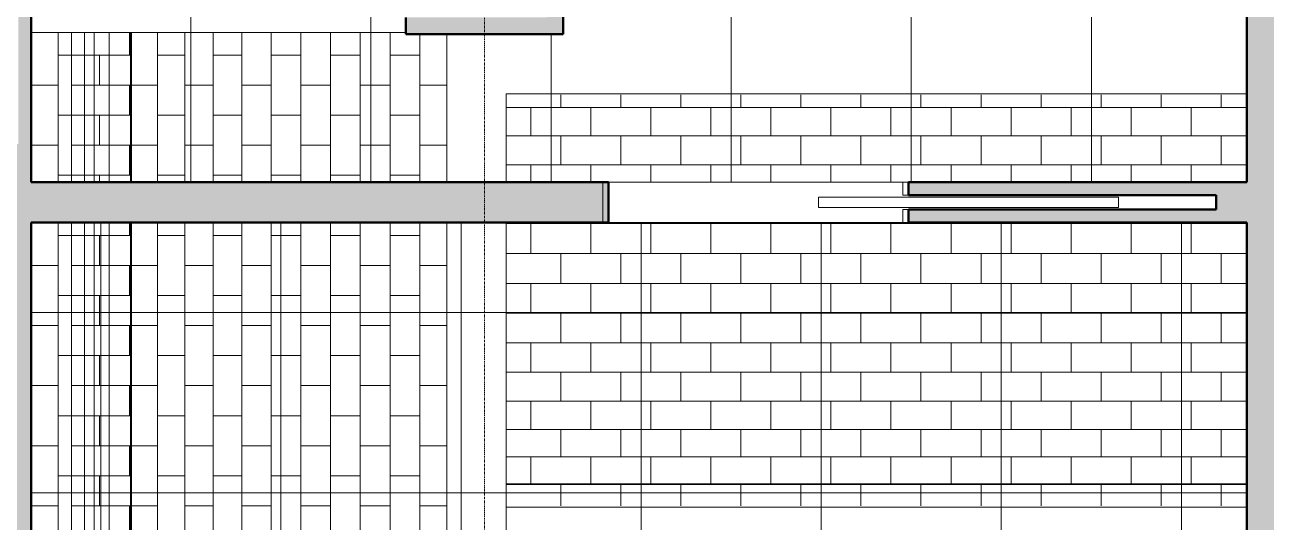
# Model space of a CAD drawing. Header units: inches. Extents: x -956 to 966, y -1111 to 895.
# Drawn here: x 553.9 to 719.3, y 199.4 to 265.6 of the extents above; entities that cross this region are included whole.
import ezdxf

# ---------------------------------------------------------------- set-up
doc = ezdxf.new("R2010")
doc.units = ezdxf.units.IN
doc.header["$MEASUREMENT"] = 0
doc.linetypes.add('Grid Line 1_4_', pattern=[0.4375, 0.25, -0.0625, 0.0625, -0.0625])
for name, color, linetype, lineweight in [('A-CLNG', 13, 'Continuous', 13), ('A-CLNG-PATT', 13, 'Continuous', 13), ('A-DOOR', 31, 'Continuous', 13), ('A-DOOR-FRAM', 31, 'Continuous', 20), ('A-WALL-PATT', 111, 'Continuous', 13), ('I-WALL', 2, 'Continuous', 13), ('S-GRID', 1, 'Continuous', 9)]:
    doc.layers.add(name, color=color, linetype=linetype, lineweight=lineweight)

# ---------------------------------------------------------------- blocks, each defined once
blk = doc.blocks.new('Single-Pocket - 40_ x 96_-4614891-7TH FLOOR TELECOM OVERHEAD ROUTING PLAN')
at = {"layer": 'A-DOOR', "color": 53, "lineweight": 20}
for p, q in [((-48, 0.69), (-48, -0.69)), ((-8, 0.69), (-48, 0.69)), ((-8, -0.69), (-8, 0.69)), ((-48, -0.69), (-8, -0.69))]:
    blk.add_line(p, q, dxfattribs=at)
at = {"layer": 'A-DOOR-FRAM', "color": 53}
for p, q in [((-20.04, 0.96), (-20.04, 2.69)), ((-20.04, 2.69), (-19.25, 2.69)), ((-19.25, 2.69), (-19.25, 0.96)), ((20, -2.69), (20, 2.69)), ((20, 2.69), (20.75, 2.69)), ((20.75, 2.69), (20.75, -2.69)), ((-19.25, 0.96), (-20.04, 0.96)), ((-20, -2.69), (-20, -0.96)), ((-20, -0.96), (-19.25, -0.96)), ((-19.25, -0.96), (-19.25, -2.69)), ((-19.25, -2.69), (-20, -2.69)), ((20.75, -2.69), (20, -2.69))]:
    blk.add_line(p, q, dxfattribs=at)
blk = doc.blocks.new('Single-Pocket - 40_ x 96_-4614898-7TH FLOOR TELECOM OVERHEAD ROUTING PLAN')
at = {"layer": 'A-DOOR', "color": 53, "lineweight": 20}
for p, q in [((-48, 0.69), (-48, -0.69)), ((-8, 0.69), (-48, 0.69)), ((-8, -0.69), (-8, 0.69)), ((-48, -0.69), (-8, -0.69))]:
    blk.add_line(p, q, dxfattribs=at)
at = {"layer": 'A-DOOR-FRAM', "color": 53}
for p, q in [((-20.04, 0.96), (-20.04, 2.69)), ((-20.04, 2.69), (-19.25, 2.69)), ((-19.25, 2.69), (-19.25, 0.96)), ((20, -2.69), (20, 2.69)), ((20, 2.69), (20.75, 2.69)), ((20.75, 2.69), (20.75, -2.69)), ((-19.25, 0.96), (-20.04, 0.96)), ((-20, -2.69), (-20, -0.96)), ((-20, -0.96), (-19.25, -0.96)), ((-19.25, -0.96), (-19.25, -2.69)), ((-19.25, -2.69), (-20, -2.69)), ((20.75, -2.69), (20, -2.69))]:
    blk.add_line(p, q, dxfattribs=at)
blk = doc.blocks.new('FP_1_65-7TH FLOOR TELECOM OVERHEAD ROUTING PLAN')
at = {"layer": 'A-CLNG-PATT', "color": 50}
for p, q in [((580.02, 244.69), (580.02, 264.63)), ((583.58, 244.69), (583.58, 264.63)), ((587.24, 244.69), (587.24, 264.63)), ((591, 244.69), (591, 264.63)), ((594.84, 244.69), (594.84, 264.63)), ((598.74, 244.69), (598.74, 264.63)), ((602.68, 244.69), (602.68, 264.63)), ((606.65, 244.69), (606.65, 264.63)), ((610.63, 244.69), (610.63, 264.63)), ((614.6, 244.69), (614.6, 264.63)), ((618.55, 244.69), (618.55, 264.38)), ((577.3, 261.61), (580.02, 261.61)), ((583.58, 261.61), (587.24, 261.61)), ((591, 261.61), (594.84, 261.61)), ((598.74, 261.61), (602.68, 261.61)), ((606.65, 261.61), (610.63, 261.61)), ((614.6, 261.61), (618.55, 261.61)), ((580.02, 257.61), (580.15, 257.61)), ((580.15, 257.61), (583.58, 257.61)), ((587.24, 257.61), (591, 257.61)), ((594.84, 257.61), (598.74, 257.61)), ((602.68, 257.61), (606.65, 257.61)), ((610.63, 257.61), (614.6, 257.61)), ((618.55, 257.61), (622.09, 257.61)), ((577.3, 253.61), (580.02, 253.61)), ((583.58, 253.61), (587.24, 253.61)), ((591, 253.61), (594.84, 253.61)), ((598.74, 253.61), (602.68, 253.61)), ((606.65, 253.61), (610.63, 253.61)), ((614.6, 253.61), (618.55, 253.61)), ((580.02, 249.61), (580.15, 249.61)), ((580.15, 249.61), (583.58, 249.61)), ((587.24, 249.61), (591, 249.61)), ((594.84, 249.61), (598.74, 249.61)), ((602.68, 249.61), (606.65, 249.61)), ((610.63, 249.61), (614.6, 249.61)), ((618.55, 249.61), (622.09, 249.61)), ((577.3, 245.61), (580.02, 245.61)), ((583.58, 245.61), (587.24, 245.61)), ((591, 245.61), (594.84, 245.61)), ((598.74, 245.61), (602.68, 245.61)), ((606.65, 245.61), (610.63, 245.61)), ((614.6, 245.61), (618.55, 245.61)), ((580.02, 85.99), (580.02, 239.32)), ((583.58, 85.99), (583.58, 239.32)), ((587.24, 85.99), (587.24, 239.32)), ((591, 85.99), (591, 239.32)), ((594.84, 85.99), (594.84, 239.32)), ((598.74, 191.6), (598.74, 239.32)), ((602.68, 85.99), (602.68, 239.32)), ((606.65, 85.99), (606.65, 239.32)), ((610.63, 85.99), (610.63, 239.32)), ((614.6, 47.38), (614.6, 239.32)), ((618.55, 47.38), (618.55, 239.32)), ((577.3, 237.61), (580.02, 237.61)), ((583.58, 237.61), (587.24, 237.61)), ((591, 237.61), (594.84, 237.61)), ((598.74, 237.61), (602.68, 237.61)), ((606.65, 237.61), (610.63, 237.61)), ((614.6, 237.61), (618.55, 237.61)), ((580.02, 233.61), (580.15, 233.61)), ((580.15, 233.61), (583.58, 233.61)), ((587.24, 233.61), (591, 233.61)), ((594.84, 233.61), (598.74, 233.61)), ((602.68, 233.61), (606.65, 233.61)), ((610.63, 233.61), (614.6, 233.61)), ((618.55, 233.61), (622.09, 233.61)), ((577.3, 229.61), (580.02, 229.61)), ((583.58, 229.61), (587.24, 229.61)), ((591, 229.61), (594.84, 229.61)), ((598.74, 229.61), (602.68, 229.61)), ((606.65, 229.61), (610.63, 229.61)), ((614.6, 229.61), (618.55, 229.61)), ((580.02, 225.61), (580.15, 225.61)), ((580.15, 225.61), (583.58, 225.61)), ((587.24, 225.61), (591, 225.61)), ((594.84, 225.61), (598.74, 225.61)), ((602.68, 225.61), (606.65, 225.61)), ((610.63, 225.61), (614.6, 225.61)), ((618.55, 225.61), (622.09, 225.61)), ((577.3, 221.61), (580.02, 221.61)), ((583.58, 221.61), (587.24, 221.61)), ((591, 221.61), (594.84, 221.61)), ((598.74, 221.61), (602.68, 221.61)), ((606.65, 221.61), (610.63, 221.61)), ((614.6, 221.61), (618.55, 221.61)), ((580.02, 217.61), (580.15, 217.61)), ((580.15, 217.61), (583.58, 217.61)), ((587.24, 217.61), (591, 217.61)), ((594.84, 217.61), (598.74, 217.61)), ((602.68, 217.61), (606.65, 217.61)), ((610.63, 217.61), (614.6, 217.61)), ((618.55, 217.61), (622.09, 217.61)), ((577.3, 213.61), (580.02, 213.61)), ((583.58, 213.61), (587.24, 213.61)), ((591, 213.61), (594.84, 213.61)), ((598.74, 213.61), (602.68, 213.61)), ((606.65, 213.61), (610.63, 213.61)), ((614.6, 213.61), (618.55, 213.61)), ((580.02, 209.61), (580.15, 209.61)), ((580.15, 209.61), (583.58, 209.61)), ((587.24, 209.61), (591, 209.61)), ((594.84, 209.61), (598.74, 209.61)), ((602.68, 209.61), (606.65, 209.61)), ((610.63, 209.61), (614.6, 209.61)), ((618.55, 209.61), (622.09, 209.61)), ((577.3, 205.61), (580.02, 205.61)), ((583.58, 205.61), (587.24, 205.61)), ((591, 205.61), (594.84, 205.61)), ((598.74, 205.61), (602.68, 205.61)), ((606.65, 205.61), (610.63, 205.61)), ((614.6, 205.61), (618.55, 205.61)), ((580.02, 201.61), (580.15, 201.61)), ((580.15, 201.61), (583.58, 201.61)), ((587.24, 201.61), (591, 201.61)), ((594.84, 201.61), (598.74, 201.61)), ((602.68, 201.61), (606.65, 201.61)), ((610.63, 201.61), (614.6, 201.61)), ((618.55, 201.61), (622.09, 201.61))]:
    blk.add_line(p, q, dxfattribs=at)
blk = doc.blocks.new('FP_1_72-7TH FLOOR TELECOM OVERHEAD ROUTING PLAN')
at = {"layer": 'A-CLNG-PATT', "color": 50}
for p, q in [((570.37, 244.69), (570.37, 264.63)), ((573.87, 244.69), (573.87, 264.63)), ((570.37, 261.61), (572.15, 261.61)), ((572.15, 261.61), (573.87, 261.61)), ((566.78, 257.61), (570.37, 257.61)), ((573.87, 257.61), (574.99, 257.61)), ((570.37, 253.61), (572.15, 253.61)), ((572.15, 253.61), (573.87, 253.61)), ((566.78, 249.61), (570.37, 249.61)), ((573.87, 249.61), (574.99, 249.61)), ((570.37, 245.61), (572.15, 245.61)), ((572.15, 245.61), (573.87, 245.61)), ((570.37, 85.99), (570.37, 239.32)), ((573.87, 85.99), (573.87, 239.32)), ((570.37, 237.61), (572.15, 237.61)), ((572.15, 237.61), (573.87, 237.61)), ((566.78, 233.61), (570.37, 233.61)), ((573.87, 233.61), (574.99, 233.61)), ((570.37, 229.61), (572.15, 229.61)), ((572.15, 229.61), (573.87, 229.61)), ((566.78, 225.61), (570.37, 225.61)), ((573.87, 225.61), (574.99, 225.61)), ((570.37, 221.61), (572.15, 221.61)), ((572.15, 221.61), (573.87, 221.61)), ((566.78, 217.61), (570.37, 217.61)), ((573.87, 217.61), (574.99, 217.61)), ((570.37, 213.61), (572.15, 213.61)), ((572.15, 213.61), (573.87, 213.61)), ((566.78, 209.61), (570.37, 209.61)), ((573.87, 209.61), (574.99, 209.61)), ((570.37, 205.61), (572.15, 205.61)), ((572.15, 205.61), (573.87, 205.61)), ((566.78, 201.61), (570.37, 201.61)), ((573.87, 201.61), (574.99, 201.61))]:
    blk.add_line(p, q, dxfattribs=at)
blk = doc.blocks.new('7th Floor Vault3 - 7th Floor Vault-3165199-7TH FLOOR TELECOM OVERHEAD ROUTING PLAN')
at = {"layer": 'A-CLNG-PATT'}
h = blk.add_hatch(dxfattribs=at)
h.set_pattern_fill('FP1_27', color=253, style=0, pattern_type=2)
h.set_pattern_definition([(0, (-28.123, -146.389), (0, -4), []), (270, (-28.123, -146.389), (-4, -4), [4, -4])])
h.paths.add_polyline_path([(572.15, -223.24), (580.15, -223.24), (580.15, -221.49), (572.15, -221.49)], flags=0)
h.paths.add_polyline_path([(580.15, -217.24), (580.15, -53.24), (572.15, -53.24), (572.15, -217.24), (578.96, -217.24)], flags=0)
h.paths.add_polyline_path([(572.15, -48.37), (580.15, -48.37), (580.15, 42.01), (574.43, 42.01), (574.43, 12.01), (572.15, 12.01), (572.15, -44.56)], flags=0)
h.paths.add_polyline_path([(580.15, 47.38), (580.15, 79.99), (572.15, 79.99), (572.15, 47.38), (578.96, 47.38)], flags=0)
h.paths.add_polyline_path([(572.15, 85.99), (580.15, 85.99), (580.15, 239.32), (572.15, 239.32), (572.15, 113.86)], flags=0)
h.paths.add_polyline_path([(572.15, 244.69), (580.15, 244.69), (580.15, 264.63), (572.15, 264.63), (572.15, 248.36)], flags=0)
at = {"layer": 'A-CLNG', "color": 10, "lineweight": 9}
for p, q in [((572.15, 264.63), (566.78, 264.63)), ((572.17, 264.63), (566.8, 264.63)), ((575.15, 264.63), (572.15, 264.63)), ((580.15, 264.63), (572.15, 264.63)), ((572.15, 244.69), (572.15, 264.63)), ((572.15, 264.63), (575.15, 264.63)), ((572.15, 244.69), (572.15, 264.63)), ((575.15, 264.63), (572.17, 264.63)), ((577.15, 264.63), (575.15, 264.63)), ((575.15, 264.63), (575.15, 244.69)), ((580.15, 264.63), (577.15, 264.63)), ((577.15, 264.63), (580.12, 264.63)), ((577.15, 264.63), (580.15, 264.63)), ((577.15, 244.69), (577.15, 264.63)), ((580.12, 264.63), (616.69, 264.63)), ((616.68, 264.63), (580.15, 264.63)), ((580.15, 244.69), (580.15, 264.63)), ((580.15, 244.69), (580.15, 264.63)), ((622.15, 264.38), (622.15, 244.69)), ((622.15, 244.69), (622.15, 264.38)), ((572.15, 85.99), (572.15, 239.32)), ((572.15, 85.99), (572.15, 239.32)), ((575.15, 239.32), (575.15, 85.99)), ((577.15, 85.99), (577.15, 239.32)), ((580.15, 85.99), (580.15, 239.32)), ((580.15, 85.99), (580.15, 239.32)), ((622.15, 239.32), (622.15, 47.38)), ((622.15, 47.38), (622.15, 239.32))]:
    blk.add_line(p, q, dxfattribs=at)
at = {"layer": 'A-CLNG', "color": 9, "lineweight": 9}
for name in ['FP_1_65-7TH FLOOR TELECOM OVERHEAD ROUTING PLAN', 'FP_1_72-7TH FLOOR TELECOM OVERHEAD ROUTING PLAN']:
    blk.add_blockref(name, (0, 0), dxfattribs=at)
blk = doc.blocks.new('FP_1_77-7TH FLOOR TELECOM OVERHEAD ROUTING PLAN')
at = {"layer": 'A-CLNG-PATT', "color": 50}
for p, q in [((625.34, 256.33), (625.34, 254.65)), ((633.34, 256.33), (633.34, 254.65)), ((641.34, 256.33), (641.34, 254.65)), ((649.34, 256.33), (649.34, 254.65)), ((657.34, 256.33), (657.34, 254.65)), ((665.34, 256.33), (665.34, 254.65)), ((673.34, 256.33), (673.34, 254.65)), ((681.34, 256.33), (681.34, 254.65)), ((689.34, 256.33), (689.34, 254.65)), ((697.34, 256.33), (697.34, 254.65)), ((705.34, 256.33), (705.34, 254.65)), ((713.34, 256.33), (713.34, 254.65)), ((618.05, 254.65), (716.77, 254.65)), ((621.34, 254.65), (621.34, 250.87)), ((629.34, 254.65), (629.34, 250.87)), ((637.34, 254.65), (637.34, 250.87)), ((645.34, 254.65), (645.34, 250.87)), ((653.34, 254.65), (653.34, 250.87)), ((661.34, 254.65), (661.34, 250.87)), ((669.34, 254.65), (669.34, 250.87)), ((677.34, 254.65), (677.34, 250.87)), ((685.34, 254.65), (685.34, 250.87)), ((693.34, 254.65), (693.34, 250.87)), ((701.34, 254.65), (701.34, 250.87)), ((709.34, 254.65), (709.34, 250.87)), ((618.05, 250.87), (716.77, 250.87)), ((625.34, 250.87), (625.34, 247.02)), ((633.34, 250.87), (633.34, 247.02)), ((641.34, 250.87), (641.34, 247.02)), ((649.34, 250.87), (649.34, 247.02)), ((657.34, 250.87), (657.34, 247.02)), ((665.34, 250.87), (665.34, 247.02)), ((673.34, 250.87), (673.34, 247.02)), ((681.34, 250.87), (681.34, 247.02)), ((689.34, 250.87), (689.34, 247.02)), ((697.34, 250.87), (697.34, 247.02)), ((705.34, 250.87), (705.34, 247.02)), ((713.34, 250.87), (713.34, 247.06)), ((618.05, 247.02), (715.43, 247.02)), ((621.34, 247.02), (621.34, 244.69)), ((629.34, 247.02), (629.34, 244.69)), ((637.34, 247.02), (637.34, 244.69)), ((645.34, 247.02), (645.34, 244.69)), ((653.34, 247.02), (653.34, 244.69)), ((661.34, 247.02), (661.34, 244.69)), ((669.34, 247.02), (669.34, 244.69)), ((677.34, 247.02), (677.34, 244.69)), ((685.34, 247.02), (685.34, 244.69)), ((693.34, 247.02), (693.34, 244.69)), ((701.34, 247.02), (701.34, 244.69)), ((709.34, 247.02), (709.34, 244.69)), ((715.46, 247.02), (716.77, 247.02)), ((618.05, 239.17), (716.77, 239.17)), ((621.34, 239.17), (621.34, 235.19)), ((625.34, 239.32), (625.34, 239.17)), ((629.34, 239.17), (629.34, 235.19)), ((633.34, 239.32), (633.34, 239.17)), ((637.34, 239.17), (637.34, 235.19)), ((641.34, 239.32), (641.34, 239.17)), ((645.34, 239.17), (645.34, 235.19)), ((649.34, 239.32), (649.34, 239.17)), ((653.34, 239.17), (653.34, 235.19)), ((657.34, 239.32), (657.34, 239.17)), ((661.34, 239.17), (661.34, 235.19)), ((665.34, 239.32), (665.34, 239.17)), ((669.34, 239.17), (669.34, 235.19)), ((673.34, 239.32), (673.34, 239.17)), ((677.34, 239.17), (677.34, 235.19)), ((681.34, 239.32), (681.34, 239.17)), ((685.34, 239.17), (685.34, 235.19)), ((689.34, 239.32), (689.34, 239.17)), ((693.34, 239.17), (693.34, 235.19)), ((697.34, 239.32), (697.34, 239.17)), ((701.34, 239.17), (701.34, 235.19)), ((705.34, 239.32), (705.34, 239.17)), ((709.34, 239.17), (709.34, 235.19)), ((713.34, 239.32), (713.34, 239.17)), ((618.05, 235.19), (716.77, 235.19)), ((625.34, 235.19), (625.34, 231.21)), ((633.34, 235.19), (633.34, 231.21)), ((641.34, 235.19), (641.34, 231.21)), ((649.34, 235.19), (649.34, 231.21)), ((657.34, 235.19), (657.34, 231.21)), ((665.34, 235.19), (665.34, 231.21)), ((673.34, 235.19), (673.34, 231.21)), ((681.34, 235.19), (681.34, 231.21)), ((689.34, 235.19), (689.34, 231.21)), ((697.34, 235.19), (697.34, 231.21)), ((705.34, 235.19), (705.34, 231.21)), ((713.34, 235.19), (713.34, 231.21)), ((618.05, 231.21), (716.77, 231.21)), ((621.34, 231.21), (621.34, 227.24)), ((629.34, 231.21), (629.34, 227.24)), ((637.34, 231.21), (637.34, 227.24)), ((645.34, 231.21), (645.34, 227.24)), ((653.34, 231.21), (653.34, 227.24)), ((661.34, 231.21), (661.34, 227.24)), ((669.34, 231.21), (669.34, 227.24)), ((677.34, 231.21), (677.34, 227.24)), ((685.34, 231.21), (685.34, 227.24)), ((693.34, 231.21), (693.34, 227.24)), ((701.34, 231.21), (701.34, 227.24)), ((709.34, 231.21), (709.34, 227.24)), ((618.05, 227.24), (716.77, 227.24)), ((625.34, 227.24), (625.34, 223.3)), ((633.34, 227.24), (633.34, 223.3)), ((641.34, 227.24), (641.34, 223.3)), ((649.34, 227.24), (649.34, 223.3)), ((657.34, 227.24), (657.34, 223.3)), ((665.34, 227.24), (665.34, 223.3)), ((673.34, 227.24), (673.34, 223.3)), ((681.34, 227.24), (681.34, 223.3)), ((689.34, 227.24), (689.34, 223.3)), ((697.34, 227.24), (697.34, 223.3)), ((705.34, 227.24), (705.34, 223.3)), ((713.34, 227.24), (713.34, 223.3)), ((618.05, 223.3), (716.77, 223.3)), ((621.34, 223.3), (621.34, 219.4)), ((629.34, 223.3), (629.34, 219.4)), ((637.34, 223.3), (637.34, 219.4)), ((645.34, 223.3), (645.34, 219.4)), ((653.34, 223.3), (653.34, 219.4)), ((661.34, 223.3), (661.34, 219.4)), ((669.34, 223.3), (669.34, 219.4)), ((677.34, 223.3), (677.34, 219.4)), ((685.34, 223.3), (685.34, 219.4)), ((693.34, 223.3), (693.34, 219.4)), ((701.34, 223.3), (701.34, 219.4)), ((709.34, 223.3), (709.34, 219.4)), ((618.05, 219.4), (716.77, 219.4)), ((625.34, 219.4), (625.34, 215.56)), ((633.34, 219.4), (633.34, 215.56)), ((641.34, 219.4), (641.34, 215.56)), ((649.34, 219.4), (649.34, 215.56)), ((657.34, 219.4), (657.34, 215.56)), ((665.34, 219.4), (665.34, 215.56)), ((673.34, 219.4), (673.34, 215.56)), ((681.34, 219.4), (681.34, 215.56)), ((689.34, 219.4), (689.34, 215.56)), ((697.34, 219.4), (697.34, 215.56)), ((705.34, 219.4), (705.34, 215.56)), ((713.34, 219.4), (713.34, 215.56)), ((618.05, 215.56), (716.77, 215.56)), ((621.34, 215.56), (621.34, 211.79)), ((629.34, 215.56), (629.34, 211.79)), ((637.34, 215.56), (637.34, 211.79)), ((645.34, 215.56), (645.34, 211.79)), ((653.34, 215.56), (653.34, 211.79)), ((661.34, 215.56), (661.34, 211.79)), ((669.34, 215.56), (669.34, 211.79)), ((677.34, 215.56), (677.34, 211.79)), ((685.34, 215.56), (685.34, 211.79)), ((693.34, 215.56), (693.34, 211.79)), ((701.34, 215.56), (701.34, 211.79)), ((709.34, 215.56), (709.34, 211.79)), ((618.05, 211.79), (716.77, 211.79)), ((625.34, 211.79), (625.34, 208.12)), ((633.34, 211.79), (633.34, 208.12)), ((641.34, 211.79), (641.34, 208.12)), ((649.34, 211.79), (649.34, 208.12)), ((657.34, 211.79), (657.34, 208.12)), ((665.34, 211.79), (665.34, 208.12)), ((673.34, 211.79), (673.34, 208.12)), ((681.34, 211.79), (681.34, 208.12)), ((689.34, 211.79), (689.34, 208.12)), ((697.34, 211.79), (697.34, 208.12)), ((705.34, 211.79), (705.34, 208.12)), ((713.34, 211.79), (713.34, 208.12)), ((618.05, 208.12), (716.77, 208.12)), ((621.34, 208.12), (621.34, 204.55)), ((629.34, 208.12), (629.34, 204.55)), ((637.34, 208.12), (637.34, 204.55)), ((645.34, 208.12), (645.34, 204.55)), ((653.34, 208.12), (653.34, 204.55)), ((661.34, 208.12), (661.34, 204.55)), ((669.34, 208.12), (669.34, 204.55)), ((677.34, 208.12), (677.34, 204.55)), ((685.34, 208.12), (685.34, 204.55)), ((693.34, 208.12), (693.34, 204.55)), ((701.34, 208.12), (701.34, 204.55)), ((709.34, 208.12), (709.34, 204.55)), ((618.05, 204.55), (716.77, 204.55)), ((625.34, 204.55), (625.34, 204.44)), ((625.34, 204.44), (625.34, 201.6)), ((633.34, 204.55), (633.34, 204.44)), ((633.34, 204.44), (633.34, 201.6)), ((641.34, 204.55), (641.34, 204.44)), ((641.34, 204.44), (641.34, 201.6)), ((649.34, 204.55), (649.34, 204.44)), ((649.34, 204.44), (649.34, 201.6)), ((657.34, 204.55), (657.34, 204.44)), ((657.34, 204.44), (657.34, 201.6)), ((665.34, 204.55), (665.34, 204.44)), ((665.34, 204.44), (665.34, 201.6)), ((673.34, 204.55), (673.34, 204.44)), ((673.34, 204.44), (673.34, 201.6)), ((681.34, 204.55), (681.34, 204.44)), ((681.34, 204.44), (681.34, 201.6)), ((689.34, 204.55), (689.34, 204.44)), ((689.34, 204.44), (689.34, 201.6)), ((697.34, 204.55), (697.34, 204.44)), ((697.34, 204.44), (697.34, 201.6)), ((705.34, 204.55), (705.34, 204.44)), ((705.34, 204.44), (705.34, 201.6)), ((713.34, 204.55), (713.34, 204.44)), ((713.34, 204.44), (713.34, 201.6))]:
    blk.add_line(p, q, dxfattribs=at)
blk = doc.blocks.new('7th Floor Vault5 - 7th Floor Vault-3167908-7TH FLOOR TELECOM OVERHEAD ROUTING PLAN')
at = {"layer": 'A-CLNG', "color": 10, "lineweight": 9}
for p, q in [((716.77, 256.44), (618.05, 256.44)), ((618.05, 256.44), (716.77, 256.44)), ((618.05, 256.44), (618.05, 244.69)), ((618.05, 244.7), (618.05, 256.44)), ((618.05, 239.32), (618.05, 204.44)), ((618.05, 204.43), (618.05, 239.32)), ((716.77, 204.44), (618.05, 204.44)), ((716.77, 204.44), (618.05, 204.44)), ((618.05, 201.44), (618.05, 204.44)), ((618.05, 204.44), (618.05, 196.44)), ((618.05, 204.44), (618.05, 201.44)), ((618.05, 201.44), (618.05, 204.43)), ((716.77, 201.44), (618.05, 201.44)), ((618.05, 201.44), (618.05, 199.44)), ((618.05, 199.44), (618.05, 196.44))]:
    blk.add_line(p, q, dxfattribs=at)
at = {"layer": 'A-CLNG', "color": 9, "lineweight": 9}
blk.add_blockref('FP_1_77-7TH FLOOR TELECOM OVERHEAD ROUTING PLAN', (0, 0), dxfattribs=at)

msp = doc.modelspace()

# ---------------------------------------------------------------- hatches: boundary and pattern name
at = {"layer": 'A-CLNG-PATT'}
h = msp.add_hatch(dxfattribs=at)
h.set_pattern_fill('FP1_15', color=253, style=0, pattern_type=2)
h.set_pattern_definition([(0, (-527.97, -475.994), (0, -24), []), (270, (-527.97, -475.994), (-24, -1e-15), [])])
h.paths.add_polyline_path([(566.96, 244.69), (716.77, 244.69), (716.77, 532.01), (624.9, 532.01), (624.9, 514.88), (606.4, 514.88), (606.4, 532.01), (554.78, 532.01), (554.78, 244.69), (559.19, 244.69)], flags=0)
h.paths.add_polyline_path([(625.68, 264.38), (604.68, 264.38), (604.68, 284.88), (625.68, 284.88), (625.68, 266.63)], flags=0)
h.paths.add_polyline_path([(608.65, 266.63), (623.43, 266.63), (623.43, 282.63), (606.93, 282.63), (606.93, 266.63)], flags=0)
h.paths.add_polyline_path([(608.65, 267.63), (608.65, 281.63), (622.65, 281.63), (622.65, 267.63)], flags=0)
h.paths.add_polyline_path([(648.03, 292.01), (624.03, 292.01), (624.03, 316.01), (648.03, 316.01), (648.03, 311.89)], flags=0)
h.paths.add_polyline_path([(648.03, 364.01), (624.03, 364.01), (624.03, 388.01), (648.03, 388.01), (648.03, 371.3)], flags=0)
h.paths.add_polyline_path([(626.36, 436.01), (624.03, 436.01), (624.03, 460.01), (648.03, 460.01), (648.03, 436.01)], flags=0)
h = msp.add_hatch(dxfattribs=at)
h.set_pattern_fill('FP1_17', color=253, style=0, pattern_type=2)
h.set_pattern_definition([(90, (-299.97, -468.65), (24, -1e-15), []), (0, (-299.97, -468.65), (0, -24), [])])
h.paths.add_polyline_path([(715.46, 29.01), (716.77, 29.01), (716.77, 239.32), (554.78, 239.32), (554.78, 47.38), (636.03, 47.38), (636.03, 29.01), (685.76, 29.01)], flags=0)
h.paths.add_polyline_path([(682.15, 95.35), (682.03, 95.35), (682.03, 191.35), (686.03, 191.35), (686.03, 95.35), (685.76, 95.35)], flags=0)
h.paths.add_polyline_path([(586.03, 95.6), (586.03, 191.6), (590.03, 191.6), (590.03, 95.6), (586.15, 95.6)], flags=0)
at = {"layer": 'A-WALL-PATT'}
h = msp.add_hatch(color=253, dxfattribs=at)
h.paths.add_polyline_path([(554.78, 47.38), (554.78, 290.76), (553.06, 290.76), (553.06, 249.76), (551.13, 249.76), (551.13, 290.76), (549.41, 290.76), (549.41, 47.38), (552.11, 47.38)], flags=0)
h.paths.add_polyline_path([(554.78, 330.76), (554.78, 532.01), (549.41, 532.01), (549.41, 330.76)], flags=0)
for points in [[(722.15, 23.63), (722.15, 500.57), (716.77, 500.57), (716.77, 23.63)], [(623.43, 264.38), (625.68, 264.38), (625.68, 282.63), (623.43, 282.63), (623.43, 266.63)], [(604.68, 264.38), (623.43, 264.38), (623.43, 266.63), (604.68, 266.63)]]:
    msp.add_hatch(color=253, dxfattribs=at).paths.add_polyline_path(points, flags=0)
h = msp.add_hatch(color=253, dxfattribs=at)
h.paths.add_polyline_path([(671.68, 239.32), (716.77, 239.32), (716.77, 244.69), (671.68, 244.69), (671.68, 242.97), (712.68, 242.97), (712.68, 241.04), (671.68, 241.04)], flags=0)
h.paths.add_polyline_path([(566.96, 239.32), (631.68, 239.32), (631.68, 244.69), (554.78, 244.69), (554.78, 239.32)], flags=0)

# ---------------------------------------------------------------- linework, layer by layer
at = {"layer": 'A-CLNG', "color": 50}
for p, q in [((554.78, 532.01), (554.78, 252.48)), ((716.77, 244.69), (716.77, 529.72)), ((554.78, 244.69), (716.77, 244.69)), ((716.77, 239.32), (554.78, 239.32)), ((554.78, 239.32), (554.78, 47.38)), ((716.77, 29.01), (716.77, 239.32))]:
    msp.add_line(p, q, dxfattribs=at)
at = {"layer": 'I-WALL', "color": 133, "lineweight": 50}
for p, q in [((716.77, 244.69), (716.77, 500.57)), ((554.78, 290.76), (554.78, 244.69)), ((625.68, 282.63), (625.68, 264.38)), ((604.68, 264.38), (604.68, 266.63)), ((623.43, 264.38), (604.68, 264.38)), ((625.68, 264.38), (623.43, 264.38)), ((554.78, 244.69), (631.68, 244.69)), ((631.68, 244.69), (631.68, 239.32)), ((671.68, 242.97), (671.68, 244.69)), ((671.68, 244.69), (716.77, 244.69)), ((712.68, 242.97), (671.68, 242.97)), ((712.68, 241.04), (712.68, 242.97)), ((671.68, 239.32), (671.68, 241.04)), ((671.68, 241.04), (712.68, 241.04)), ((631.68, 239.32), (554.78, 239.32)), ((554.78, 239.32), (554.78, 47.38)), ((716.77, 239.32), (671.68, 239.32)), ((716.77, 29.01), (716.77, 239.32))]:
    msp.add_line(p, q, dxfattribs=at)
at = {"layer": 'I-WALL', "color": 253}
for p, q in [((671.68, 244.69), (631.68, 244.69)), ((631.68, 239.32), (671.68, 239.32))]:
    msp.add_line(p, q, dxfattribs=at)
at = {"layer": 'S-GRID', "linetype": 'Grid Line 1_4_'}
msp.add_line((615.18, -423.37), (615.18, 870.85), dxfattribs=at)

# ---------------------------------------------------------------- block references
at = {"layer": 'A-CLNG', "color": 10, "lineweight": 9}
for name, p in [('7th Floor Vault3 - 7th Floor Vault-3165199-7TH FLOOR TELECOM OVERHEAD ROUTING PLAN', (-12, 0)), ('7th Floor Vault5 - 7th Floor Vault-3167908-7TH FLOOR TELECOM OVERHEAD ROUTING PLAN', (0, 0))]:
    msp.add_blockref(name, p, dxfattribs=at)
at = {"layer": 'A-DOOR', "color": 253}
for name, p, rotation in [('Single-Pocket - 40_ x 96_-4614891-7TH FLOOR TELECOM OVERHEAD ROUTING PLAN', (552.1, 310.76), 89.99999999999993), ('Single-Pocket - 40_ x 96_-4614898-7TH FLOOR TELECOM OVERHEAD ROUTING PLAN', (651.68, 242.01), 180)]:
    msp.add_blockref(name, p, dxfattribs=dict(at, rotation=rotation))

doc.saveas('drawing.dxf')
